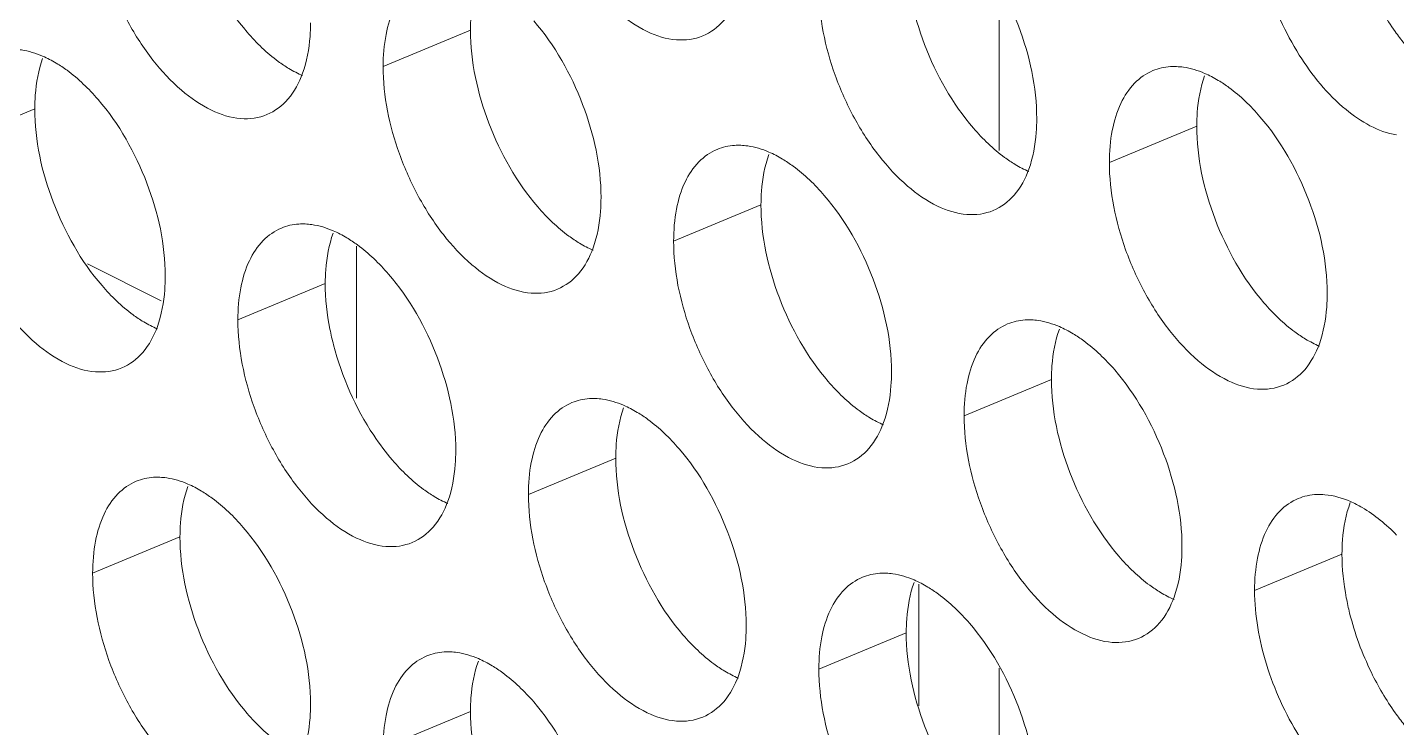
# Model space of a CAD drawing. Header units: millimetres. Extents: x 0 to 2524, y 0 to 1785.
# Drawn here: x 1798.88 to 1808.52, y 886.13 to 891.06 of the extents above; entities that cross this region are included whole.
import ezdxf

# ---------------------------------------------------------------- set-up
doc = ezdxf.new("R2010")
doc.units = ezdxf.units.MM
doc.header["$LTSCALE"] = 0.1
doc.layers.add('标注', color=251, linetype='Continuous', lineweight=9)

msp = doc.modelspace()

# ---------------------------------------------------------------- linework, layer by layer
at = {"layer": '标注'}
for p, q in [((1805.7196, 891.3486), (1805.7196, 890.1949)), ((1801.9959, 891.0435), (1801.3807, 890.7878)), ((1798.9274, 890.4891), (1798.3122, 890.2334)), ((1807.1101, 890.3676), (1806.4949, 890.1119)), ((1804.0416, 889.8132), (1803.4264, 889.5575)), ((1801.1941, 888.4499), (1801.1941, 889.5207)), ((1799.8186, 889.1377), (1799.2993, 889.3973)), ((1800.9731, 889.2587), (1800.3579, 889.003)), ((1806.0873, 888.5828), (1805.4721, 888.3271)), ((1803.0187, 888.0284), (1802.4036, 887.7726)), ((1799.9502, 887.4739), (1799.3351, 887.2182)), ((1808.1329, 887.3524), (1807.5177, 887.0967)), ((1805.1539, 886.2834), (1805.1539, 887.1409)), ((1805.0644, 886.798), (1804.4492, 886.5423)), ((1805.7196, 886.5486), (1805.7196, 885.3949)), ((1801.9959, 886.2435), (1801.3807, 885.9878))]:
    msp.add_line(p, q, dxfattribs=at)
msp.add_arc((1810.2483, 887.452), 2.1247, 194.02971, 206.07298, dxfattribs=at)
for points, knots in [([(1803.6312, 891.0033), (1803.5736, 890.9793), (1803.4347, 890.9614), (1803.2223, 891.0303), (1803.0122, 891.1766), (1802.8152, 891.3897), (1802.644, 891.6548), (1802.4705, 892.0437), (1802.4036, 892.3639), (1802.4036, 892.5726)], [0, 0, 0, 0, 0.08419, 0.180629, 0.294901, 0.426206, 0.569756, 0.71848, 1, 1, 1, 1]), ([(1800.4238, 891.029), (1800.2754, 891.2015), (1800.0499, 891.6015), (1799.9502, 892.0513), (1799.9502, 892.2739)], [0, 0, 0, 0, 0.505546, 1, 1, 1, 1]), ([(1800.5627, 890.4488), (1800.5051, 890.4249), (1800.3662, 890.4069), (1800.1538, 890.4758), (1799.9437, 890.6222), (1799.7467, 890.8352), (1799.5755, 891.1003), (1799.402, 891.4893), (1799.3351, 891.8095), (1799.3351, 892.0182)], [0, 0, 0, 0, 0.08419, 0.180629, 0.294901, 0.426206, 0.569756, 0.71848, 1, 1, 1, 1]), ([(1808.5177, 890.3051), (1808.3868, 890.3272), (1808.1128, 890.4884), (1807.8042, 890.8713), (1807.5822, 891.359), (1807.5177, 891.721), (1807.5177, 891.8967)], [0, 0, 0, 0, 0.200223, 0.454809, 0.735097, 1, 1, 1, 1]), ([(1805.5099, 891.6644), (1805.6583, 891.4919), (1805.8838, 891.0919), (1805.9835, 890.6421), (1805.9835, 890.4195)], [0, 0, 0, 0, 0.505546, 1, 1, 1, 1]), ([(1805.538, 890.353), (1805.3896, 890.5256), (1805.1641, 890.9256), (1805.0644, 891.3754), (1805.0644, 891.598)], [0, 0, 0, 0, 0.505546, 1, 1, 1, 1]), ([(1801.3807, 890.7878), (1801.3807, 890.8634), (1801.3922, 891.006), (1801.4496, 891.1991), (1801.5468, 891.3495), (1801.6393, 891.4145), (1801.6873, 891.4344)], [0, 0, 0, 0, 0.300633, 0.564844, 0.793499, 1, 1, 1, 1]), ([(1801.9959, 891.0435), (1801.9959, 891.0759), (1802.0002, 891.1958), (1802.0217, 891.3161), (1802.0516, 891.3987)], [0, 0, 0, 0, 0.269025, 1, 1, 1, 1]), ([(1805.6769, 889.7729), (1805.6193, 889.749), (1805.4804, 889.731), (1805.268, 889.7999), (1805.0579, 889.9462), (1804.8609, 890.1593), (1804.6897, 890.4244), (1804.5162, 890.8134), (1804.4492, 891.1336), (1804.4492, 891.3423)], [0, 0, 0, 0, 0.08419, 0.180629, 0.294901, 0.426206, 0.569756, 0.71848, 1, 1, 1, 1]), ([(1803.8822, 891.2947), (1803.8584, 891.229), (1803.7963, 891.1099), (1803.6878, 891.0267), (1803.6312, 891.0033)], [0, 0, 0, 0, 0.533077, 1, 1, 1, 1]), ([(1808.5712, 890.9499), (1808.5492, 890.9773), (1808.4618, 891.0933), (1808.388, 891.2193), (1808.3398, 891.3182)], [0, 0, 0, 0, 0.242274, 1, 1, 1, 1]), ([(1800.8693, 891.0954), (1800.8693, 891.0631), (1800.865, 890.9431), (1800.8435, 890.8229), (1800.8136, 890.7403)], [0, 0, 0, 0, 0.269025, 1, 1, 1, 1]), ([(1802.4695, 889.7986), (1802.3211, 889.9712), (1802.0956, 890.3712), (1801.9959, 890.8209), (1801.9959, 891.0435)], [0, 0, 0, 0, 0.505546, 1, 1, 1, 1]), ([(1802.4414, 891.11), (1802.5898, 890.9374), (1802.8153, 890.5374), (1802.915, 890.0877), (1802.915, 889.865)], [0, 0, 0, 0, 0.505546, 1, 1, 1, 1]), ([(1800.7174, 890.7733), (1800.6915, 890.7888), (1800.5835, 890.8615), (1800.489, 890.9532), (1800.4238, 891.029)], [0, 0, 0, 0, 0.231736, 1, 1, 1, 1]), ([(1798.7858, 890.9087), (1798.8018, 890.908), (1798.8693, 890.9016), (1798.9352, 890.8814), (1798.9827, 890.861)], [0, 0, 0, 0, 0.236225, 1, 1, 1, 1]), ([(1798.9274, 890.4891), (1798.9274, 890.5214), (1798.9317, 890.6414), (1798.9532, 890.7617), (1798.9831, 890.8442)], [0, 0, 0, 0, 0.269025, 1, 1, 1, 1]), ([(1799.0793, 890.8112), (1799.1052, 890.7957), (1799.2132, 890.723), (1799.3077, 890.6313), (1799.3729, 890.5555)], [0, 0, 0, 0, 0.231736, 1, 1, 1, 1]), ([(1802.6084, 889.2184), (1802.5508, 889.1945), (1802.4119, 889.1766), (1802.1995, 889.2455), (1801.9894, 889.3918), (1801.7924, 889.6049), (1801.6212, 889.87), (1801.4477, 890.2589), (1801.3807, 890.5791), (1801.3807, 890.7878)], [0, 0, 0, 0, 0.08419, 0.180629, 0.294901, 0.426206, 0.569756, 0.71848, 1, 1, 1, 1]), ([(1806.4949, 890.1119), (1806.4949, 890.1875), (1806.5064, 890.3301), (1806.5638, 890.5232), (1806.661, 890.6736), (1806.7535, 890.7386), (1806.8015, 890.7585)], [0, 0, 0, 0, 0.300633, 0.564844, 0.793499, 1, 1, 1, 1]), ([(1806.8015, 890.7585), (1806.8404, 890.7746), (1806.8971, 890.7873), (1806.9538, 890.7878), (1806.9685, 890.7872)], [0, 0, 0, 0, 0.741995, 1, 1, 1, 1]), ([(1806.9685, 890.7872), (1806.9845, 890.7866), (1807.052, 890.7802), (1807.1179, 890.7599), (1807.1654, 890.7395)], [0, 0, 0, 0, 0.236225, 1, 1, 1, 1]), ([(1800.8136, 890.7403), (1800.7899, 890.6746), (1800.7278, 890.5555), (1800.6193, 890.4723), (1800.5627, 890.4488)], [0, 0, 0, 0, 0.533077, 1, 1, 1, 1]), ([(1807.1101, 890.3676), (1807.1101, 890.3999), (1807.1144, 890.5199), (1807.1359, 890.6402), (1807.1658, 890.7228)], [0, 0, 0, 0, 0.269025, 1, 1, 1, 1]), ([(1807.262, 890.6897), (1807.2879, 890.6742), (1807.3959, 890.6015), (1807.4904, 890.5098), (1807.5556, 890.4341)], [0, 0, 0, 0, 0.231736, 1, 1, 1, 1]), ([(1799.3729, 890.5555), (1799.5213, 890.383), (1799.7468, 889.983), (1799.8465, 889.5332), (1799.8465, 889.3106)], [0, 0, 0, 0, 0.505546, 1, 1, 1, 1]), ([(1799.401, 889.2441), (1799.2525, 889.4167), (1799.0271, 889.8167), (1798.9274, 890.2665), (1798.9274, 890.4891)], [0, 0, 0, 0, 0.505546, 1, 1, 1, 1]), ([(1805.9835, 890.4195), (1805.9835, 890.3872), (1805.9792, 890.2672), (1805.9577, 890.1469), (1805.9278, 890.0643)], [0, 0, 0, 0, 0.269025, 1, 1, 1, 1]), ([(1807.5837, 889.1227), (1807.4352, 889.2952), (1807.2098, 889.6952), (1807.1101, 890.145), (1807.1101, 890.3676)], [0, 0, 0, 0, 0.505546, 1, 1, 1, 1]), ([(1807.5556, 890.4341), (1807.704, 890.2615), (1807.9295, 889.8615), (1808.0292, 889.4117), (1808.0292, 889.1891)], [0, 0, 0, 0, 0.505546, 1, 1, 1, 1]), ([(1805.8315, 890.0974), (1805.8057, 890.1129), (1805.6977, 890.1856), (1805.6031, 890.2773), (1805.538, 890.353)], [0, 0, 0, 0, 0.231736, 1, 1, 1, 1]), ([(1799.5399, 888.664), (1799.4823, 888.6401), (1799.3434, 888.6221), (1799.131, 888.691), (1798.9209, 888.8373), (1798.7238, 889.0504), (1798.5527, 889.3155), (1798.3792, 889.7045), (1798.3122, 890.0247), (1798.3122, 890.2334)], [0, 0, 0, 0, 0.08419, 0.180629, 0.294901, 0.426206, 0.569756, 0.71848, 1, 1, 1, 1]), ([(1803.4264, 889.5575), (1803.4264, 889.6331), (1803.4379, 889.7756), (1803.4953, 889.9688), (1803.5925, 890.1191), (1803.685, 890.1842), (1803.733, 890.2041)], [0, 0, 0, 0, 0.300633, 0.564844, 0.793499, 1, 1, 1, 1]), ([(1803.733, 890.2041), (1803.7718, 890.2202), (1803.8286, 890.2328), (1803.8853, 890.2333), (1803.9, 890.2328)], [0, 0, 0, 0, 0.741995, 1, 1, 1, 1]), ([(1803.9, 890.2328), (1803.916, 890.2321), (1803.9835, 890.2257), (1804.0494, 890.2055), (1804.0969, 890.1851)], [0, 0, 0, 0, 0.236225, 1, 1, 1, 1]), ([(1804.0416, 889.8132), (1804.0416, 889.8455), (1804.0458, 889.9655), (1804.0674, 890.0857), (1804.0972, 890.1683)], [0, 0, 0, 0, 0.269025, 1, 1, 1, 1]), ([(1804.1935, 890.1353), (1804.2194, 890.1198), (1804.3274, 890.047), (1804.4219, 889.9554), (1804.4871, 889.8796)], [0, 0, 0, 0, 0.231736, 1, 1, 1, 1]), ([(1807.7226, 888.5425), (1807.6649, 888.5186), (1807.5261, 888.5006), (1807.3137, 888.5695), (1807.1035, 888.7159), (1806.9065, 888.9289), (1806.7354, 889.194), (1806.5619, 889.583), (1806.4949, 889.9032), (1806.4949, 890.1119)], [0, 0, 0, 0, 0.08419, 0.180629, 0.294901, 0.426206, 0.569756, 0.71848, 1, 1, 1, 1]), ([(1805.9278, 890.0643), (1805.9041, 889.9986), (1805.842, 889.8796), (1805.7334, 889.7963), (1805.6769, 889.7729)], [0, 0, 0, 0, 0.533077, 1, 1, 1, 1]), ([(1804.4871, 889.8796), (1804.6355, 889.7071), (1804.861, 889.3071), (1804.9607, 888.8573), (1804.9607, 888.6347)], [0, 0, 0, 0, 0.505546, 1, 1, 1, 1]), ([(1802.763, 889.5429), (1802.7372, 889.5585), (1802.6292, 889.6312), (1802.5346, 889.7228), (1802.4695, 889.7986)], [0, 0, 0, 0, 0.231736, 1, 1, 1, 1]), ([(1802.915, 889.865), (1802.915, 889.8327), (1802.9107, 889.7127), (1802.8892, 889.5925), (1802.8593, 889.5099)], [0, 0, 0, 0, 0.269025, 1, 1, 1, 1]), ([(1804.5151, 888.5682), (1804.3667, 888.7408), (1804.1413, 889.1408), (1804.0416, 889.5905), (1804.0416, 889.8132)], [0, 0, 0, 0, 0.505546, 1, 1, 1, 1]), ([(1800.3579, 889.003), (1800.3579, 889.0786), (1800.3694, 889.2212), (1800.4268, 889.4143), (1800.524, 889.5647), (1800.6165, 889.6297), (1800.6645, 889.6496)], [0, 0, 0, 0, 0.300633, 0.564844, 0.793499, 1, 1, 1, 1]), ([(1800.6645, 889.6496), (1800.7033, 889.6658), (1800.7601, 889.6784), (1800.8168, 889.6789), (1800.8315, 889.6783)], [0, 0, 0, 0, 0.741995, 1, 1, 1, 1]), ([(1800.8315, 889.6783), (1800.8474, 889.6777), (1800.915, 889.6713), (1800.9808, 889.651), (1801.0284, 889.6306)], [0, 0, 0, 0, 0.236225, 1, 1, 1, 1]), ([(1800.9731, 889.2587), (1800.9731, 889.291), (1800.9773, 889.411), (1800.9989, 889.5313), (1801.0287, 889.6139)], [0, 0, 0, 0, 0.269025, 1, 1, 1, 1]), ([(1801.125, 889.5809), (1801.1508, 889.5653), (1801.2589, 889.4926), (1801.3534, 889.4009), (1801.4186, 889.3252)], [0, 0, 0, 0, 0.231736, 1, 1, 1, 1]), ([(1802.8593, 889.5099), (1802.8356, 889.4442), (1802.7735, 889.3251), (1802.6649, 889.2419), (1802.6084, 889.2184)], [0, 0, 0, 0, 0.533077, 1, 1, 1, 1]), ([(1804.6541, 887.9881), (1804.5964, 887.9642), (1804.4576, 887.9462), (1804.2452, 888.0151), (1804.035, 888.1614), (1803.838, 888.3745), (1803.6669, 888.6396), (1803.4934, 889.0286), (1803.4264, 889.3488), (1803.4264, 889.5575)], [0, 0, 0, 0, 0.08419, 0.180629, 0.294901, 0.426206, 0.569756, 0.71848, 1, 1, 1, 1]), ([(1799.8465, 889.3106), (1799.8465, 889.2783), (1799.8422, 889.1583), (1799.8207, 889.038), (1799.7908, 888.9555)], [0, 0, 0, 0, 0.269025, 1, 1, 1, 1]), ([(1801.4186, 889.3252), (1801.567, 889.1526), (1801.7925, 888.7526), (1801.8921, 888.3029), (1801.8921, 888.0802)], [0, 0, 0, 0, 0.505546, 1, 1, 1, 1]), ([(1799.6945, 888.9885), (1799.6687, 889.004), (1799.5606, 889.0767), (1799.4661, 889.1684), (1799.401, 889.2441)], [0, 0, 0, 0, 0.231736, 1, 1, 1, 1]), ([(1801.0315, 888.8259), (1801.022, 888.8628), (1800.9896, 889.0049), (1800.9731, 889.151), (1800.9731, 889.2587)], [0, 0, 0, 0, 0.261395, 1, 1, 1, 1]), ([(1807.8772, 888.867), (1807.8514, 888.8825), (1807.7433, 888.9553), (1807.6488, 889.0469), (1807.5837, 889.1227)], [0, 0, 0, 0, 0.231736, 1, 1, 1, 1]), ([(1808.0292, 889.1891), (1808.0292, 889.1568), (1808.0249, 889.0368), (1808.0034, 888.9166), (1807.9735, 888.834)], [0, 0, 0, 0, 0.269025, 1, 1, 1, 1]), ([(1799.7908, 888.9555), (1799.7671, 888.8897), (1799.705, 888.7707), (1799.5964, 888.6874), (1799.5399, 888.664)], [0, 0, 0, 0, 0.533077, 1, 1, 1, 1]), ([(1801.5856, 887.4336), (1801.5279, 887.4097), (1801.3891, 887.3917), (1801.1767, 887.4607), (1800.9665, 887.607), (1800.7695, 887.82), (1800.5983, 888.0852), (1800.4248, 888.4741), (1800.3579, 888.7943), (1800.3579, 889.003)], [0, 0, 0, 0, 0.08419, 0.180629, 0.294901, 0.426206, 0.569756, 0.71848, 1, 1, 1, 1]), ([(1805.4721, 888.3271), (1805.4721, 888.4027), (1805.4835, 888.5453), (1805.541, 888.7384), (1805.6381, 888.8888), (1805.7307, 888.9538), (1805.7786, 888.9737)], [0, 0, 0, 0, 0.300633, 0.564844, 0.793499, 1, 1, 1, 1]), ([(1805.7786, 888.9737), (1805.8175, 888.9898), (1805.8743, 889.0025), (1805.931, 889.003), (1805.9456, 889.0024)], [0, 0, 0, 0, 0.741995, 1, 1, 1, 1]), ([(1805.9456, 889.0024), (1805.9616, 889.0017), (1806.0292, 888.9953), (1806.095, 888.9751), (1806.1426, 888.9547)], [0, 0, 0, 0, 0.236225, 1, 1, 1, 1]), ([(1806.0873, 888.5828), (1806.0873, 888.6151), (1806.0915, 888.7351), (1806.1131, 888.8554), (1806.1429, 888.9379)], [0, 0, 0, 0, 0.269025, 1, 1, 1, 1]), ([(1801.4466, 888.0138), (1801.3988, 888.0694), (1801.2157, 888.3145), (1801.0894, 888.6012), (1801.0315, 888.8259)], [0, 0, 0, 0, 0.24034, 1, 1, 1, 1]), ([(1806.2392, 888.9049), (1806.265, 888.8894), (1806.3731, 888.8167), (1806.4676, 888.725), (1806.5328, 888.6493)], [0, 0, 0, 0, 0.231736, 1, 1, 1, 1]), ([(1807.9735, 888.834), (1807.9497, 888.7683), (1807.8877, 888.6492), (1807.7791, 888.566), (1807.7226, 888.5425)], [0, 0, 0, 0, 0.533077, 1, 1, 1, 1]), ([(1804.9607, 888.6347), (1804.9607, 888.6024), (1804.9564, 888.4824), (1804.9348, 888.3621), (1804.905, 888.2795)], [0, 0, 0, 0, 0.269025, 1, 1, 1, 1]), ([(1806.5328, 888.6493), (1806.6812, 888.4767), (1806.9066, 888.0767), (1807.0063, 887.6269), (1807.0063, 887.4043)], [0, 0, 0, 0, 0.505546, 1, 1, 1, 1]), ([(1804.8087, 888.3125), (1804.7829, 888.3281), (1804.6748, 888.4008), (1804.5803, 888.4925), (1804.5151, 888.5682)], [0, 0, 0, 0, 0.231736, 1, 1, 1, 1]), ([(1806.5608, 887.3379), (1806.4124, 887.5104), (1806.1869, 887.9104), (1806.0873, 888.3602), (1806.0873, 888.5828)], [0, 0, 0, 0, 0.505546, 1, 1, 1, 1]), ([(1802.7101, 888.4193), (1802.749, 888.4354), (1802.8058, 888.448), (1802.8625, 888.4485), (1802.8771, 888.4479)], [0, 0, 0, 0, 0.741995, 1, 1, 1, 1]), ([(1802.8771, 888.4479), (1802.8931, 888.4473), (1802.9607, 888.4409), (1803.0265, 888.4207), (1803.0741, 888.4003)], [0, 0, 0, 0, 0.236225, 1, 1, 1, 1]), ([(1802.4036, 887.7726), (1802.4036, 887.8483), (1802.415, 887.9908), (1802.4725, 888.1839), (1802.5696, 888.3343), (1802.6622, 888.3993), (1802.7101, 888.4193)], [0, 0, 0, 0, 0.300633, 0.564844, 0.793499, 1, 1, 1, 1]), ([(1803.0187, 888.0284), (1803.0187, 888.0607), (1803.023, 888.1807), (1803.0446, 888.3009), (1803.0744, 888.3835)], [0, 0, 0, 0, 0.269025, 1, 1, 1, 1]), ([(1803.1707, 888.3505), (1803.1965, 888.3349), (1803.3046, 888.2622), (1803.3991, 888.1706), (1803.4643, 888.0948)], [0, 0, 0, 0, 0.231736, 1, 1, 1, 1]), ([(1804.905, 888.2795), (1804.8812, 888.2138), (1804.8191, 888.0947), (1804.7106, 888.0115), (1804.6541, 887.9881)], [0, 0, 0, 0, 0.533077, 1, 1, 1, 1]), ([(1806.6998, 886.7577), (1806.6421, 886.7338), (1806.5032, 886.7158), (1806.2909, 886.7847), (1806.0807, 886.9311), (1805.8837, 887.1441), (1805.7125, 887.4092), (1805.539, 887.7982), (1805.4721, 888.1184), (1805.4721, 888.3271)], [0, 0, 0, 0, 0.08419, 0.180629, 0.294901, 0.426206, 0.569756, 0.71848, 1, 1, 1, 1]), ([(1801.8921, 888.0802), (1801.8921, 888.0479), (1801.8879, 887.9279), (1801.8663, 887.8077), (1801.8365, 887.7251)], [0, 0, 0, 0, 0.269025, 1, 1, 1, 1]), ([(1803.4643, 888.0948), (1803.6127, 887.9222), (1803.8381, 887.5222), (1803.9378, 887.0725), (1803.9378, 886.8499)], [0, 0, 0, 0, 0.505546, 1, 1, 1, 1]), ([(1801.7402, 887.7581), (1801.7144, 887.7736), (1801.6063, 887.8464), (1801.5118, 887.938), (1801.4466, 888.0138)], [0, 0, 0, 0, 0.231736, 1, 1, 1, 1]), ([(1803.4923, 886.7834), (1803.3439, 886.956), (1803.1184, 887.356), (1803.0187, 887.8057), (1803.0187, 888.0284)], [0, 0, 0, 0, 0.505546, 1, 1, 1, 1]), ([(1799.3351, 887.2182), (1799.3351, 887.2938), (1799.3465, 887.4364), (1799.404, 887.6295), (1799.5011, 887.7799), (1799.5937, 887.8449), (1799.6416, 887.8648)], [0, 0, 0, 0, 0.300633, 0.564844, 0.793499, 1, 1, 1, 1]), ([(1799.6416, 887.8648), (1799.6805, 887.8809), (1799.7372, 887.8936), (1799.794, 887.8941), (1799.8086, 887.8935)], [0, 0, 0, 0, 0.741995, 1, 1, 1, 1]), ([(1799.8086, 887.8935), (1799.8246, 887.8929), (1799.8922, 887.8864), (1799.958, 887.8662), (1800.0056, 887.8458)], [0, 0, 0, 0, 0.236225, 1, 1, 1, 1]), ([(1799.9502, 887.4739), (1799.9502, 887.5062), (1799.9545, 887.6262), (1799.976, 887.7465), (1800.0059, 887.8291)], [0, 0, 0, 0, 0.269025, 1, 1, 1, 1]), ([(1800.1022, 887.796), (1800.128, 887.7805), (1800.2361, 887.7078), (1800.3306, 887.6161), (1800.3957, 887.5404)], [0, 0, 0, 0, 0.231736, 1, 1, 1, 1]), ([(1803.6312, 886.2033), (1803.5736, 886.1793), (1803.4347, 886.1614), (1803.2223, 886.2303), (1803.0122, 886.3766), (1802.8152, 886.5897), (1802.644, 886.8548), (1802.4705, 887.2437), (1802.4036, 887.5639), (1802.4036, 887.7726)], [0, 0, 0, 0, 0.08419, 0.180629, 0.294901, 0.426206, 0.569756, 0.71848, 1, 1, 1, 1]), ([(1807.956, 887.772), (1807.975, 887.7728), (1808.0563, 887.7706), (1808.1361, 887.7472), (1808.193, 887.7223)], [0, 0, 0, 0, 0.234203, 1, 1, 1, 1]), ([(1807.956, 887.772), (1807.975, 887.7728), (1808.0563, 887.7706), (1808.1361, 887.7472), (1808.193, 887.7223)], [0, 0, 0, 0, 0.234203, 1, 1, 1, 1]), ([(1801.8365, 887.7251), (1801.8127, 887.6594), (1801.7506, 887.5403), (1801.6421, 887.4571), (1801.5856, 887.4336)], [0, 0, 0, 0, 0.533077, 1, 1, 1, 1]), ([(1807.5177, 887.0967), (1807.5177, 887.1724), (1807.5292, 887.3149), (1807.5867, 887.508), (1807.6838, 887.6584), (1807.7763, 887.7234), (1807.8243, 887.7433)], [0, 0, 0, 0, 0.300719, 0.564842, 0.793477, 1, 1, 1, 1]), ([(1808.1329, 887.3524), (1808.1329, 887.3856), (1808.1374, 887.5084), (1808.16, 887.6316), (1808.1916, 887.7156)], [0, 0, 0, 0, 0.269773, 1, 1, 1, 1]), ([(1808.193, 887.7223), (1808.2211, 887.71), (1808.3408, 887.6482), (1808.4455, 887.5601), (1808.5177, 887.4855)], [0, 0, 0, 0, 0.228039, 1, 1, 1, 1]), ([(1800.4238, 886.229), (1800.2754, 886.4015), (1800.0499, 886.8015), (1799.9502, 887.2513), (1799.9502, 887.4739)], [0, 0, 0, 0, 0.505546, 1, 1, 1, 1]), ([(1800.3957, 887.5404), (1800.5442, 887.3678), (1800.7696, 886.9678), (1800.8693, 886.518), (1800.8693, 886.2954)], [0, 0, 0, 0, 0.505546, 1, 1, 1, 1]), ([(1807.0063, 887.4043), (1807.0063, 887.372), (1807.0021, 887.252), (1806.9805, 887.1317), (1806.9507, 887.0492)], [0, 0, 0, 0, 0.269025, 1, 1, 1, 1]), ([(1806.8544, 887.0822), (1806.8286, 887.0977), (1806.7205, 887.1704), (1806.626, 887.2621), (1806.5608, 887.3379)], [0, 0, 0, 0, 0.231736, 1, 1, 1, 1]), ([(1808.1869, 886.9369), (1808.1781, 886.9724), (1808.1482, 887.109), (1808.1329, 887.2491), (1808.1329, 887.3524)], [0, 0, 0, 0, 0.261145, 1, 1, 1, 1]), ([(1800.5627, 885.6488), (1800.5051, 885.6249), (1800.3662, 885.6069), (1800.1538, 885.6758), (1799.9437, 885.8222), (1799.7467, 886.0352), (1799.5755, 886.3003), (1799.402, 886.6893), (1799.3351, 887.0095), (1799.3351, 887.2182)], [0, 0, 0, 0, 0.08419, 0.180629, 0.294901, 0.426206, 0.569756, 0.71848, 1, 1, 1, 1]), ([(1804.4492, 886.5423), (1804.4492, 886.6179), (1804.4607, 886.7604), (1804.5182, 886.9536), (1804.6153, 887.104), (1804.7078, 887.169), (1804.7558, 887.1889)], [0, 0, 0, 0, 0.300633, 0.564844, 0.793499, 1, 1, 1, 1]), ([(1804.7558, 887.1889), (1804.7947, 887.205), (1804.8514, 887.2177), (1804.9082, 887.2182), (1804.9228, 887.2176)], [0, 0, 0, 0, 0.741995, 1, 1, 1, 1]), ([(1804.9228, 887.2176), (1804.9388, 887.2169), (1805.0064, 887.2105), (1805.0722, 887.1903), (1805.1198, 887.1699)], [0, 0, 0, 0, 0.236225, 1, 1, 1, 1]), ([(1805.0644, 886.798), (1805.0644, 886.8303), (1805.0687, 886.9503), (1805.0902, 887.0705), (1805.1201, 887.1531)], [0, 0, 0, 0, 0.269025, 1, 1, 1, 1]), ([(1805.2164, 887.1201), (1805.2422, 887.1046), (1805.3502, 887.0319), (1805.4448, 886.9402), (1805.5099, 886.8644)], [0, 0, 0, 0, 0.231736, 1, 1, 1, 1]), ([(1808.5177, 885.5051), (1808.3868, 885.5272), (1808.1128, 885.6884), (1807.8042, 886.0713), (1807.5822, 886.559), (1807.5177, 886.921), (1807.5177, 887.0967)], [0, 0, 0, 0, 0.200223, 0.454809, 0.735097, 1, 1, 1, 1]), ([(1806.9507, 887.0492), (1806.9269, 886.9835), (1806.8648, 886.8644), (1806.7563, 886.7812), (1806.6998, 886.7577)], [0, 0, 0, 0, 0.533077, 1, 1, 1, 1]), ([(1803.9378, 886.8499), (1803.9378, 886.8175), (1803.9336, 886.6976), (1803.912, 886.5773), (1803.8822, 886.4947)], [0, 0, 0, 0, 0.269025, 1, 1, 1, 1]), ([(1805.538, 885.553), (1805.3896, 885.7256), (1805.1641, 886.1256), (1805.0644, 886.5754), (1805.0644, 886.798)], [0, 0, 0, 0, 0.505546, 1, 1, 1, 1]), ([(1805.5099, 886.8644), (1805.6583, 886.6919), (1805.8838, 886.2919), (1805.9835, 885.8421), (1805.9835, 885.6195)], [0, 0, 0, 0, 0.505546, 1, 1, 1, 1]), ([(1803.7859, 886.5277), (1803.76, 886.5433), (1803.652, 886.616), (1803.5575, 886.7076), (1803.4923, 886.7834)], [0, 0, 0, 0, 0.231736, 1, 1, 1, 1]), ([(1801.3807, 885.9878), (1801.3807, 886.0634), (1801.3922, 886.206), (1801.4496, 886.3991), (1801.5468, 886.5495), (1801.6393, 886.6145), (1801.6873, 886.6344)], [0, 0, 0, 0, 0.300633, 0.564844, 0.793499, 1, 1, 1, 1]), ([(1801.6873, 886.6344), (1801.7262, 886.6506), (1801.7829, 886.6632), (1801.8397, 886.6637), (1801.8543, 886.6631)], [0, 0, 0, 0, 0.741995, 1, 1, 1, 1]), ([(1801.8543, 886.6631), (1801.8703, 886.6625), (1801.9378, 886.6561), (1802.0037, 886.6359), (1802.0512, 886.6155)], [0, 0, 0, 0, 0.236225, 1, 1, 1, 1]), ([(1801.9959, 886.2435), (1801.9959, 886.2759), (1802.0002, 886.3958), (1802.0217, 886.5161), (1802.0516, 886.5987)], [0, 0, 0, 0, 0.269025, 1, 1, 1, 1]), ([(1802.1479, 886.5657), (1802.1737, 886.5501), (1802.2817, 886.4774), (1802.3763, 886.3858), (1802.4414, 886.31)], [0, 0, 0, 0, 0.231736, 1, 1, 1, 1]), ([(1805.6769, 884.9729), (1805.6193, 884.949), (1805.4804, 884.931), (1805.268, 884.9999), (1805.0579, 885.1462), (1804.8609, 885.3593), (1804.6897, 885.6244), (1804.5162, 886.0134), (1804.4492, 886.3336), (1804.4492, 886.5423)], [0, 0, 0, 0, 0.08419, 0.180629, 0.294901, 0.426206, 0.569756, 0.71848, 1, 1, 1, 1]), ([(1808.5712, 886.1499), (1808.5492, 886.1773), (1808.4618, 886.2933), (1808.388, 886.4193), (1808.3398, 886.5182)], [0, 0, 0, 0, 0.242274, 1, 1, 1, 1]), ([(1803.8822, 886.4947), (1803.8584, 886.429), (1803.7963, 886.3099), (1803.6878, 886.2267), (1803.6312, 886.2033)], [0, 0, 0, 0, 0.533077, 1, 1, 1, 1]), ([(1802.4414, 886.31), (1802.5898, 886.1374), (1802.8153, 885.7374), (1802.915, 885.2877), (1802.915, 885.065)], [0, 0, 0, 0, 0.505546, 1, 1, 1, 1]), ([(1800.7174, 885.9733), (1800.6915, 885.9888), (1800.5835, 886.0615), (1800.489, 886.1532), (1800.4238, 886.229)], [0, 0, 0, 0, 0.231736, 1, 1, 1, 1]), ([(1800.8693, 886.2954), (1800.8693, 886.2631), (1800.865, 886.1431), (1800.8435, 886.0229), (1800.8136, 885.9403)], [0, 0, 0, 0, 0.269025, 1, 1, 1, 1]), ([(1802.4695, 884.9986), (1802.3211, 885.1712), (1802.0956, 885.5712), (1801.9959, 886.0209), (1801.9959, 886.2435)], [0, 0, 0, 0, 0.505546, 1, 1, 1, 1])]:
    msp.add_open_spline(points, degree=3, knots=knots, dxfattribs=at)
for points in [[(1798.9827, 890.861), (1799.016, 890.8467), (1799.0483, 890.8299), (1799.0793, 890.8112)], [(1800.814, 890.7235), (1800.7807, 890.7378), (1800.7484, 890.7546), (1800.7174, 890.7733)], [(1807.1654, 890.7395), (1807.1987, 890.7252), (1807.231, 890.7084), (1807.262, 890.6897)], [(1804.0969, 890.1851), (1804.1302, 890.1708), (1804.1625, 890.154), (1804.1935, 890.1353)], [(1805.9282, 890.0476), (1805.8949, 890.0619), (1805.8626, 890.0787), (1805.8315, 890.0974)], [(1801.0284, 889.6306), (1801.0617, 889.6164), (1801.094, 889.5995), (1801.125, 889.5809)], [(1802.8596, 889.4931), (1802.8264, 889.5074), (1802.7941, 889.5242), (1802.763, 889.5429)], [(1799.7911, 888.9387), (1799.7578, 888.953), (1799.7256, 888.9698), (1799.6945, 888.9885)], [(1806.1426, 888.9547), (1806.1759, 888.9404), (1806.2082, 888.9236), (1806.2392, 888.9049)], [(1807.9738, 888.8172), (1807.9405, 888.8315), (1807.9083, 888.8483), (1807.8772, 888.867)], [(1803.0741, 888.4003), (1803.1074, 888.386), (1803.1396, 888.3692), (1803.1707, 888.3505)], [(1804.9053, 888.2628), (1804.872, 888.277), (1804.8398, 888.2939), (1804.8087, 888.3125)], [(1800.0056, 887.8458), (1800.0389, 887.8315), (1800.0711, 887.8147), (1800.1022, 887.796)], [(1801.8368, 887.7083), (1801.8035, 887.7226), (1801.7712, 887.7394), (1801.7402, 887.7581)], [(1807.8243, 887.7433), (1807.8658, 887.7606), (1807.9111, 887.7702), (1807.956, 887.772)], [(1807.8243, 887.7433), (1807.8658, 887.7606), (1807.9111, 887.7702), (1807.956, 887.772)], [(1805.1198, 887.1699), (1805.153, 887.1556), (1805.1853, 887.1388), (1805.2164, 887.1201)], [(1806.951, 887.0324), (1806.9177, 887.0467), (1806.8854, 887.0635), (1806.8544, 887.0822)], [(1802.0512, 886.6155), (1802.0845, 886.6012), (1802.1168, 886.5843), (1802.1479, 886.5657)], [(1803.8825, 886.4779), (1803.8492, 886.4922), (1803.8169, 886.5091), (1803.7859, 886.5277)]]:
    msp.add_open_spline(points, degree=3, dxfattribs=at)

doc.saveas('drawing.dxf')
